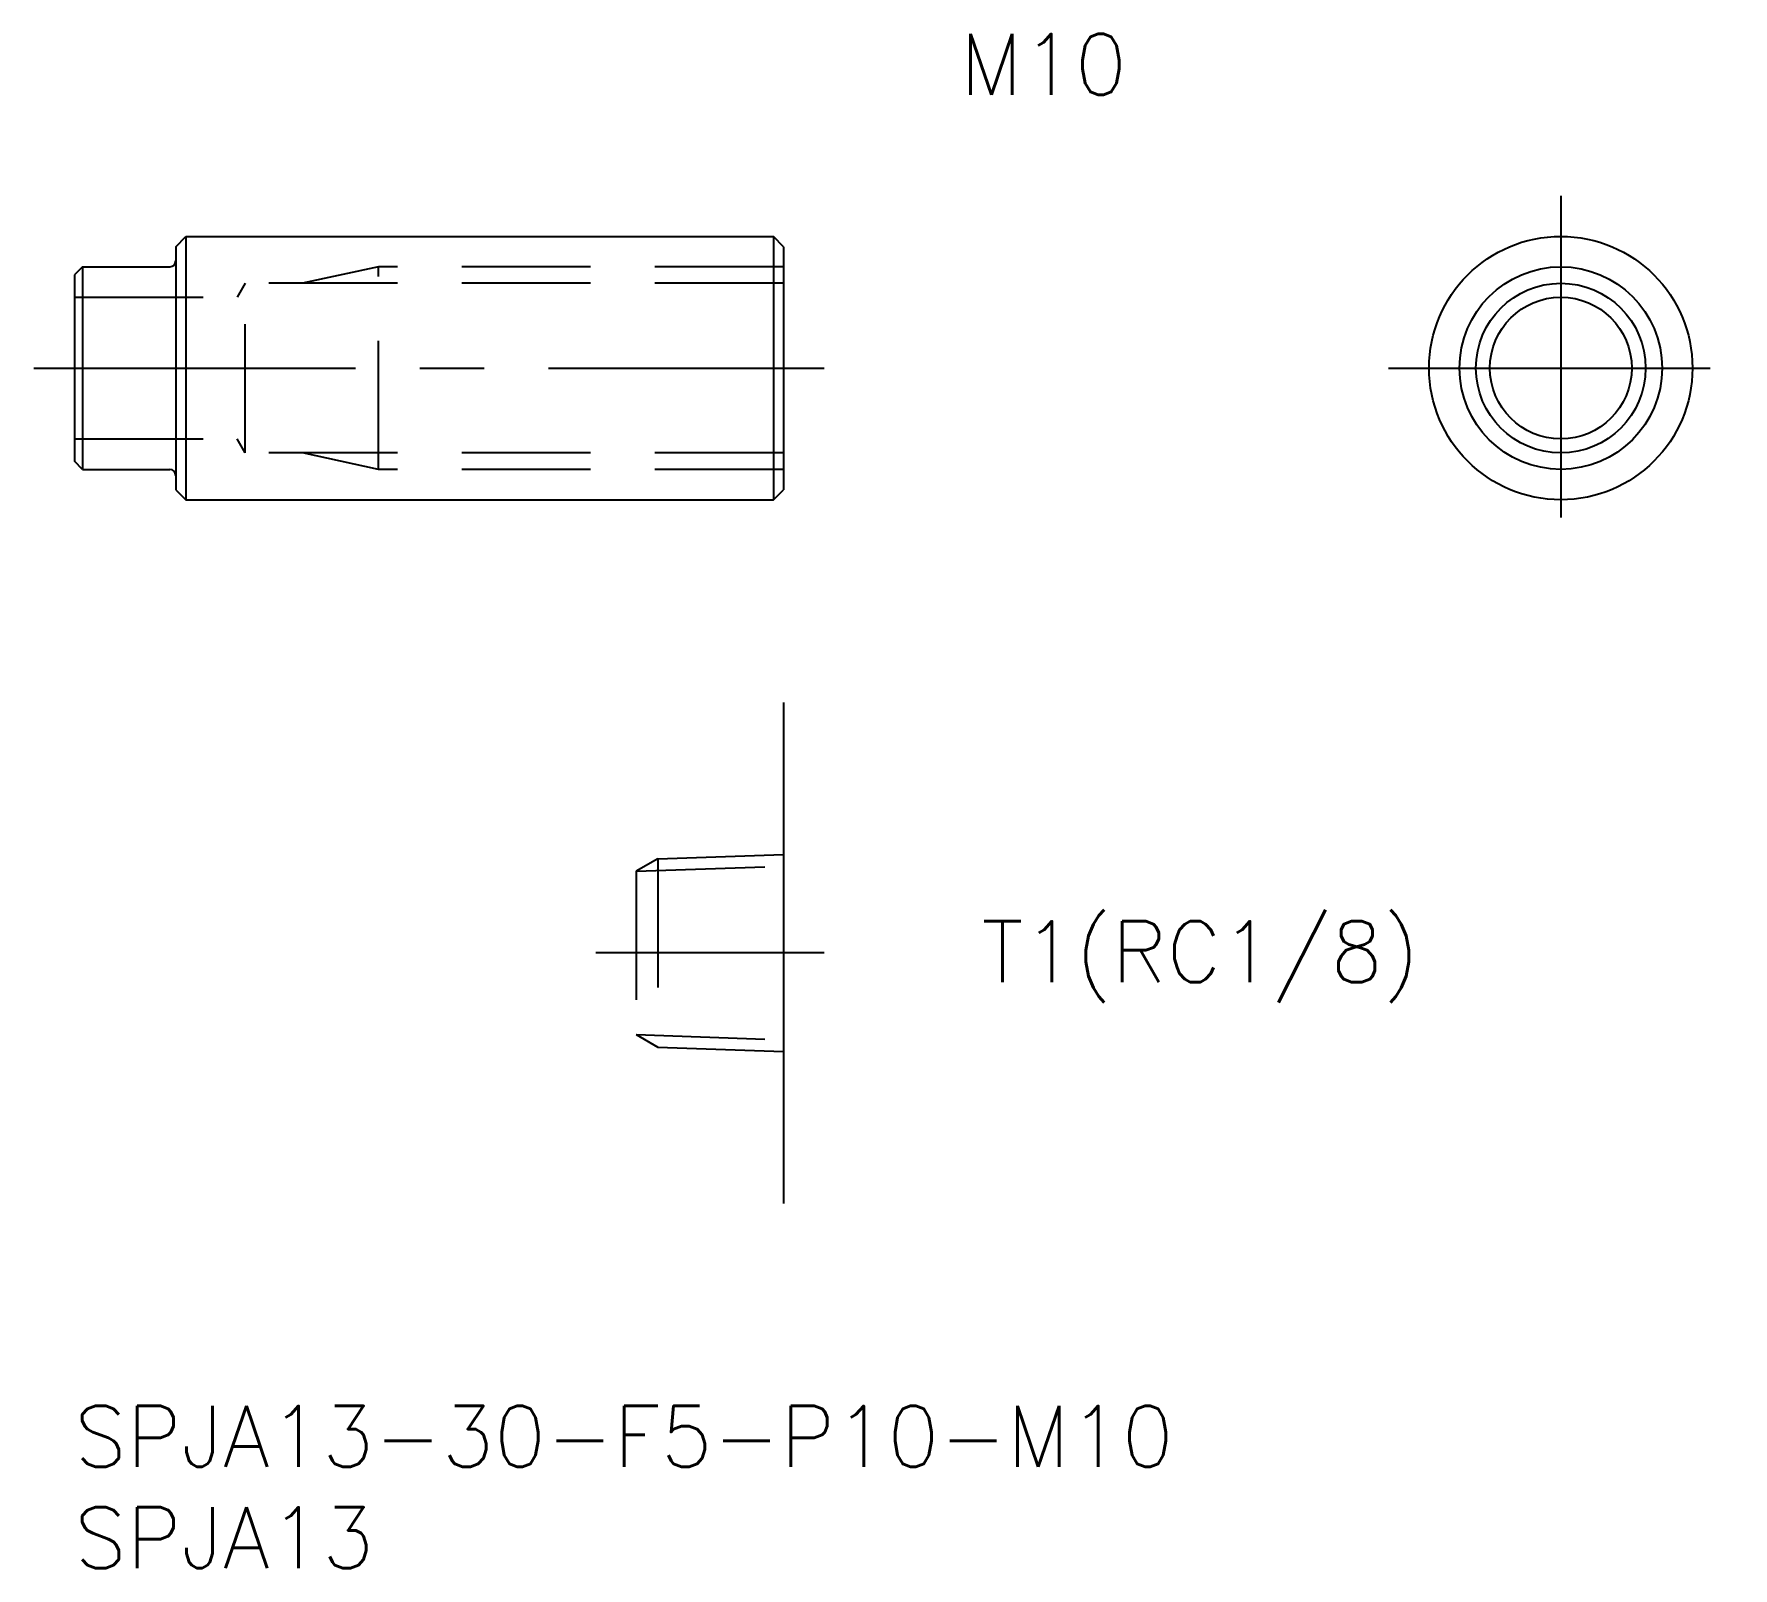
# Model space of a CAD drawing. Extents: x -2 to 81.9, y -8 to 67.7.
import ezdxf

# ---------------------------------------------------------------- set-up
doc = ezdxf.new("R2010")
doc.units = 0
doc.header["$LTSCALE"] = 0.5
doc.linetypes.add('CENTER', pattern=[50.8, 31.75, -6.35, 6.35, -6.35])
doc.linetypes.add('DASHED', pattern=[19.05, 12.7, -6.35])
for name, color, linetype in [('MSM_CENTER', 1, 'CENTER'), ('MSM_CONTINUOUS', 7, 'CONTINUOUS'), ('MSM_DASHED', 4, 'DASHED'), ('MSM_NARROW', 5, 'CONTINUOUS'), ('MSM_PART_NUMBER', 7, 'CONTINUOUS')]:
    doc.layers.add(name, color=color, linetype=linetype)
doc.styles.get("Standard").update_dxf_attribs({"font": 'txt.shx', "height": 3, "bigfont": 'bigfont.shx'})

# ---------------------------------------------------------------- blocks, each defined once
blk = doc.blocks.new('*U5')
at = {"layer": 'MSM_PART_NUMBER'}
blk.add_text('SPJA13-30-F5-P10-M10', height=3, dxfattribs=at).set_placement((0, -3))
blk = doc.blocks.new('*U6')
at = {"layer": 'MSM_PART_NUMBER'}
blk.add_text('SPJA13', height=3, dxfattribs=at).set_placement((0, -8))
blk = doc.blocks.new('*U7')
at = {"layer": 'MSM_PART_NUMBER'}
blk.add_text('M10', height=3, dxfattribs=at).set_placement((43.713, 64.728))
blk = doc.blocks.new('*U8')
at = {"layer": 'MSM_PART_NUMBER'}
blk.add_text('T1(RC1/8)', height=3, dxfattribs=at).set_placement((44.776, 20.925))

msp = doc.modelspace()

# ---------------------------------------------------------------- linework, layer by layer
at = {"layer": 'MSM_CENTER'}
for p, q in [((73.363, 59.735), (73.363, 42.735)), ((-2, 51.235), (37, 51.235)), ((64.863, 51.235), (81.863, 51.235)), ((37, 22.364), (25.729, 22.364))]:
    msp.add_line(p, q, dxfattribs=at)
at = {"layer": 'MSM_CONTINUOUS'}
for p, q in [((5, 57.228), (5.5, 57.728)), ((5, 57.228), (5, 45.228)), ((5.5, 57.728), (34.5, 57.728)), ((5.5, 57.728), (5.5, 44.728)), ((34.5, 57.728), (34.5, 44.728)), ((35, 57.228), (34.5, 57.728)), ((35, 57.228), (35, 45.228)), ((0.4, 56.235), (0, 55.835)), ((0.4, 56.235), (4.7, 56.235)), ((0.4, 56.235), (0.4, 46.235)), ((0, 55.835), (0, 46.635)), ((0.4, 46.235), (0, 46.635)), ((0.4, 46.235), (4.7, 46.235)), ((5, 45.228), (5.5, 44.728)), ((5.5, 44.728), (34.5, 44.728)), ((34.5, 44.728), (35, 45.228)), ((35, 34.728), (35, 10))]:
    msp.add_line(p, q, dxfattribs=at)
for radius in [6.5, 4.188, 3.5]:
    msp.add_circle((73.363, 51.235), radius, dxfattribs=at)
for centre, start, end in [((4.7, 56.535), 270, 0), ((4.7, 45.935), 0, 90)]:
    msp.add_arc(centre, 0.3, start, end, dxfattribs=at)
at = {"layer": 'MSM_DASHED'}
for p, q in [((15, 56.235), (11.25, 55.423)), ((15, 46.235), (15, 56.235)), ((35, 56.235), (15, 56.235)), ((8.418, 55.423), (8.021, 54.735)), ((8.418, 47.047), (8.418, 55.423)), ((35, 55.423), (8.418, 55.423)), ((0, 54.735), (8.021, 54.735)), ((0, 47.735), (8.021, 47.735)), ((8.418, 47.047), (8.021, 47.735)), ((35, 47.047), (8.418, 47.047)), ((15, 46.235), (11.25, 47.047)), ((35, 46.235), (15, 46.235)), ((28.8, 27.011), (27.729, 26.393)), ((28.8, 27.011), (35, 27.228)), ((28.8, 27.011), (28.8, 17.717)), ((27.729, 26.393), (35, 26.647)), ((27.729, 26.393), (27.729, 18.335)), ((27.729, 18.335), (35, 18.081)), ((27.729, 18.335), (28.8, 17.717)), ((28.8, 17.717), (35, 17.5))]:
    msp.add_line(p, q, dxfattribs=at)
at = {"layer": 'MSM_NARROW'}
msp.add_circle((73.363, 51.235), 5, dxfattribs=at)

# ---------------------------------------------------------------- block references
at = {"layer": 'MSM_CONTINUOUS'}
for name in ['*U7', '*U8', '*U5', '*U6']:
    msp.add_blockref(name, (0, 0), dxfattribs=at)

doc.saveas('drawing.dxf')
